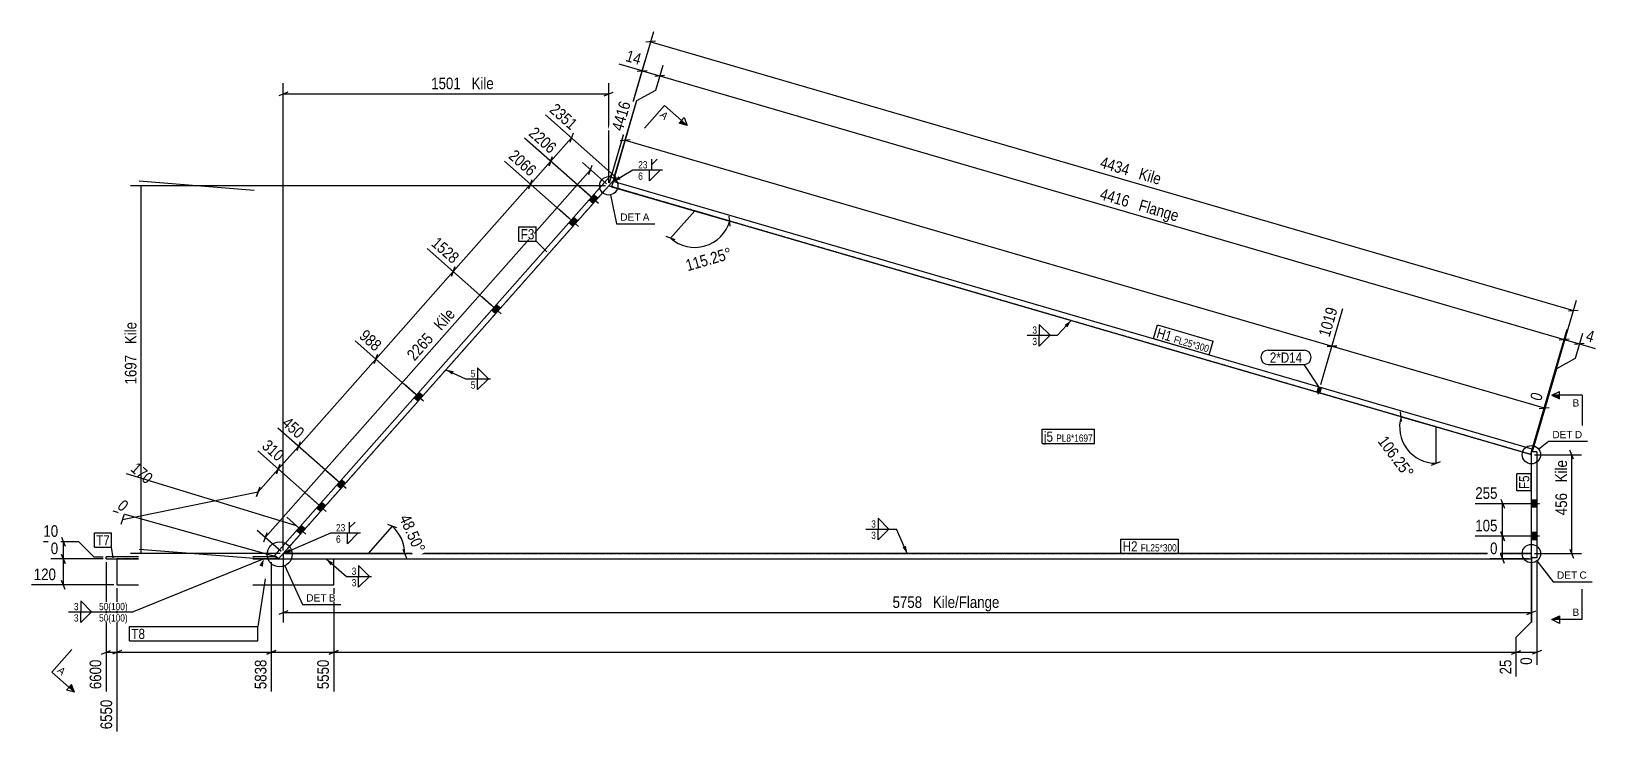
# Model space of a CAD drawing. Header units: millimetres. Extents: x 55 to 71827, y 8 to 3286.
# Drawn here: x 55 to 7285, y 55 to 3286 of the extents above; entities that cross this region are included whole.
import ezdxf

# ---------------------------------------------------------------- set-up
doc = ezdxf.new("R2010")
doc.units = ezdxf.units.MM
doc.linetypes.add('DXK_LINE_DOT2', pattern=[3.9198, 1.9599, -1.9599])
for name, color, linetype in [('MÅLSÆTNING', 7, 'Continuous'), ('STÅL', 7, 'Continuous'), ('TEKST', 7, 'Continuous')]:
    doc.layers.add(name, color=color, linetype=linetype)
doc.styles.add('Arial', font='ARIAL.TTF', dxfattribs={"height": 0.2})
doc.styles.add('Arial Narrow', font='ARIALN.TTF', dxfattribs={"height": 0.2})

msp = doc.modelspace()

# ---------------------------------------------------------------- hatches: boundary and pattern name
at = {"layer": 'STÅL', "linetype": 'Continuous'}
for points in [[(2646, 2491.6), (2667.8, 2516.3), (2649.1, 2532.8), (2627.2, 2508.1)], [(2646, 2491.6), (2667.8, 2516.3), (2649.1, 2532.8), (2627.2, 2508.1)], [(2553.2, 2386.7), (2575.1, 2411.4), (2556.3, 2428), (2534.5, 2403.3)], [(2553.2, 2386.7), (2575.1, 2411.4), (2556.3, 2428), (2534.5, 2403.3)], [(2196.7, 1983.8), (2218.6, 2008.5), (2199.8, 2025.1), (2178, 2000.3)], [(2196.7, 1983.8), (2218.6, 2008.5), (2199.8, 2025.1), (2178, 2000.3)], [(1838.9, 1579.3), (1860.8, 1604.1), (1842, 1620.6), (1820.2, 1595.9)], [(1838.9, 1579.3), (1860.8, 1604.1), (1842, 1620.6), (1820.2, 1595.9)], [(6006.5, 1641.2), (5993, 1645.1), (5986.1, 1621.1), (5999.5, 1617.2)], [(6006.5, 1641.2), (5993, 1645.1), (5986.1, 1621.1), (5999.5, 1617.2)], [(1482.4, 1176.4), (1504.3, 1201.1), (1485.5, 1217.7), (1463.7, 1193)], [(1482.4, 1176.4), (1504.3, 1201.1), (1485.5, 1217.7), (1463.7, 1193)], [(1389.6, 1071.5), (1411.5, 1096.3), (1392.8, 1112.8), (1370.9, 1088.1)], [(1389.6, 1071.5), (1411.5, 1096.3), (1392.8, 1112.8), (1370.9, 1088.1)], [(6999.8, 1090.2), (6999.8, 1123.2), (6974.8, 1123.2), (6974.8, 1090.2)], [(6999.8, 1090.2), (6999.8, 1123.2), (6974.8, 1123.2), (6974.8, 1090.2)], [(1296.9, 966.7), (1318.7, 991.4), (1300, 1008), (1278.1, 983.3)], [(1296.9, 966.7), (1318.7, 991.4), (1300, 1008), (1278.1, 983.3)], [(6999.8, 940.2), (6999.8, 973.2), (6974.8, 973.2), (6974.8, 940.2)], [(6999.8, 940.2), (6999.8, 973.2), (6974.8, 973.2), (6974.8, 940.2)]]:
    msp.add_hatch(color=96, dxfattribs=at).paths.add_polyline_path(points)
at = {"layer": 'TEKST', "linetype": 'Continuous'}
for color, points in [(30, [(3043.2, 2862.1), (3054.8, 2875.2), (3081, 2852)]), (3, [(2773.3, 2603.5), (2738.7, 2593.4), (2764.5, 2618.6)]), (3, [(4821.3, 1932), (4851.5, 1951.7), (4834.1, 1920.1)]), (3, [(1995.8, 1702.3), (1967.8, 1725), (2003.2, 1718.2)]), (3, [(1252.8, 882.7), (1217.3, 876.7), (1245.9, 898.7)]), (3, [(4089.7, 912.2), (4096, 876.7), (4073.7, 905.1)]), (3, [(1106.8, 822), (1127.3, 851.7), (1123.2, 815.9)]), (3, [(1435.5, 822.3), (1414.7, 851.7), (1446.9, 835.6)]), (30, [(7104.8, 589.4), (7104.8, 571.9), (7069.8, 571.9)]), (30, [(228.3, 259.9), (239.9, 273), (254.5, 236.7)])]:
    msp.add_hatch(color=color, dxfattribs=at).paths.add_polyline_path(points)

# ---------------------------------------------------------------- linework, layer by layer
at = {"layer": 'MÅLSÆTNING', "color": 7, "linetype": 'Continuous'}
for p, q in [((2722.2, 2586.7), (2926, 3286.2)), ((2934.6, 3240.7), (2889.6, 3236.3)), ((2722.2, 2586.7), (2886.8, 3151.7)), ((2967.5, 3128.2), (2934, 3013.3)), ((2967.5, 3128.2), (2934, 3013.3)), ((2718.3, 2587.3), (2718.3, 3047.4)), ((2850.4, 3101.8), (2895.4, 3106.2)), ((2872.9, 3104), (2953.6, 3080.5)), ((2976.1, 3082.7), (2931, 3078.3)), ((2976.1, 3082.7), (2931, 3078.3)), ((1238.3, 3006.1), (1196.3, 2989.3)), ((2697.3, 2989.3), (2739.3, 3006.1)), ((2847.2, 2965.7), (2735.6, 2582.8)), ((2847.2, 2965.7), (2735.6, 2582.8)), ((2934, 3013.3), (2847.2, 2965.7)), ((2934, 3013.3), (2847.2, 2965.7)), ((2742.5, 2621.8), (2426.6, 2901.3)), ((2742.6, 2606.8), (2844.8, 2957.4)), ((2627.7, 2529.8), (2330.5, 2792.7)), ((2450.6, 2686.4), (2546.7, 2795)), ((2554.3, 2816.3), (2539.1, 2773.7)), ((2816.7, 2786.1), (2771.7, 2781.7)), ((2534.9, 2424.9), (2237.8, 2687.8)), ((2443, 2665.1), (2458.2, 2707.7)), ((2707.8, 2582.6), (2597.2, 2680.4)), ((2350.2, 2560.3), (2365.5, 2602.9)), ((2626.8, 2626.1), (2642.1, 2668.7)), ((1082.5, 2552.3), (553.1, 2594.3)), ((2001.3, 2178.6), (2357.8, 2581.6)), ((2731.7, 2569.4), (3276.8, 2410.5)), ((3004.2, 2331.7), (3115.6, 2457.5)), ((3276.8, 2410.5), (3115.6, 2457.5)), ((3279, 2388), (3274.7, 2433)), ((3025.5, 2324.1), (2982.9, 2339.3)), ((2178.4, 2022), (1881.3, 2284.9)), ((2178.4, 2022), (1881.3, 2284.9)), ((1643.5, 1774.2), (2001.3, 2178.6)), ((2009, 2199.9), (1993.7, 2157.3)), ((1993.7, 2157.3), (2009, 2199.9)), ((6978.7, 1346.4), (7182.5, 2045.9)), ((6003.7, 1656.6), (6105.8, 2007.1)), ((6003.7, 1656.6), (6105.8, 2007.1)), ((7146.1, 1996), (7191.1, 2000.4)), ((6975.3, 1347.4), (7139.9, 1912.4)), ((6975.3, 1347.4), (7139.9, 1912.4)), ((7210.5, 1891.8), (7177, 1776.9)), ((1820.6, 1617.5), (1549, 1857.8)), ((6077.8, 1835.8), (6032.8, 1831.4)), ((6032.8, 1831.4), (6077.8, 1835.8)), ((6055.3, 1833.6), (7033.9, 1548.5)), ((7103.5, 1862.5), (7148.5, 1866.9)), ((7103.5, 1862.5), (7148.5, 1866.9)), ((7126, 1864.7), (7196.6, 1844.1)), ((7219.1, 1846.3), (7174.1, 1841.9)), ((1287, 1371.3), (1643.5, 1774.2)), ((1651.2, 1795.5), (1635.9, 1752.9)), ((1635.9, 1752.9), (1651.2, 1795.5)), ((7177, 1776.9), (7090.2, 1729.3)), ((7090.2, 1729.3), (6978.7, 1346.4)), ((6982.3, 1371.4), (7050.1, 1604.1)), ((6375.9, 1485.6), (6371.5, 1530.6)), ((7011.3, 1546.3), (7056.4, 1550.7)), ((6961.3, 1336.9), (6373.7, 1508.1)), ((6373.7, 1508.1), (6535, 1461.1)), ((6535, 1293.1), (6535, 1461.1)), ((1371.4, 1109.7), (1099.8, 1350)), ((6514, 1284.7), (6556, 1301.5)), ((6988.8, 1333), (7205.7, 1333)), ((7169.3, 1312), (7152.5, 1354)), ((7160.9, 876.7), (7160.9, 1333)), ((1278.6, 1004.9), (494.4, 1245.2)), ((1278.6, 1004.9), (494.4, 1245.2)), ((1101.5, 1161.6), (1194.3, 1266.4)), ((1201.9, 1287.7), (1186.6, 1245.1)), ((476.2, 1034.2), (1101.5, 1161.6)), ((1093.9, 1140.3), (1109.1, 1182.9)), ((1109.1, 1182.9), (1093.9, 1140.3)), ((6985.8, 1106.7), (6716.1, 1106.7)), ((6833.9, 1127.7), (6850.7, 1085.7)), ((6842.3, 956.7), (6842.3, 1106.7)), ((1184.7, 861), (432.8, 1072.6)), ((468.6, 1012.9), (483.8, 1055.5)), ((194.2, 952.7), (211, 910.7)), ((1206.8, 886), (1096.3, 983.8)), ((1141.1, 972.2), (1125.9, 929.6)), ((1720.2, 1002.6), (1608.9, 876.7)), ((1741.5, 994.9), (1698.9, 1010.2)), ((6985.8, 956.7), (6716.1, 956.7)), ((6985.8, 956.7), (6716.1, 956.7)), ((6850.7, 935.7), (6833.9, 977.7)), ((6833.9, 977.7), (6850.7, 935.7)), ((6842.3, 851.7), (6842.3, 956.7)), ((110.5, 931.7), (272.6, 931.7)), ((211, 830.7), (194.2, 872.7)), ((194.2, 872.7), (211, 830.7)), ((202.6, 851.7), (202.6, 931.7)), ((272.6, 931.7), (342.6, 861.7)), ((1203.3, 876.7), (511.8, 876.7)), ((553.1, 897.7), (1082.5, 855.7)), ((1231.3, 876.7), (1776.9, 876.7)), ((1776.9, 876.7), (1608.9, 876.7)), ((1768.5, 897.7), (1785.3, 855.7)), ((6850.7, 830.7), (6833.9, 872.7)), ((6988.8, 876.7), (7205.7, 876.7)), ((7152.5, 897.7), (7169.3, 855.7)), ((385.8, 851.7), (144.6, 851.7)), ((385.8, 851.7), (144.6, 851.7)), ((202.6, 731.7), (202.6, 851.7)), ((342.6, 861.7), (385.8, 861.7)), ((399.8, 837.7), (399.8, 240.8)), ((1161.8, 837.7), (1161.8, 240.8)), ((1161.8, 837.7), (1161.8, 240.8)), ((1217.3, 862.7), (1217.3, 559.4)), ((6960.8, 851.7), (6784.3, 851.7)), ((6974.8, 862.7), (6974.8, 559.4)), ((6974.8, 561.5), (6974.8, 843.7)), ((6974.8, 561.5), (6974.8, 843.7)), ((6999.8, 837.7), (6999.8, 363.6)), ((435.8, 731.7), (56, 731.7)), ((211, 710.7), (194.2, 752.7)), ((449.8, 717.7), (449.8, 56)), ((449.8, 717.7), (449.8, 56)), ((1449.8, 717.7), (1449.8, 240.8)), ((1449.8, 717.7), (1449.8, 240.8)), ((1238.3, 612.6), (1196.3, 595.8)), ((1217.3, 604.2), (6974.8, 604.2)), ((6953.8, 595.8), (6995.8, 612.6)), ((6904.8, 491.5), (6974.8, 561.5)), ((6904.8, 491.5), (6974.8, 561.5)), ((6904.8, 309.1), (6904.8, 491.5)), ((378.8, 413.1), (420.8, 429.9)), ((399.8, 421.5), (449.8, 421.5)), ((470.8, 429.9), (428.8, 413.1)), ((470.8, 429.9), (428.8, 413.1)), ((449.8, 421.5), (1161.8, 421.5)), ((1182.8, 429.9), (1140.8, 413.1)), ((1140.8, 413.1), (1182.8, 429.9)), ((1161.8, 421.5), (1449.8, 421.5)), ((1470.8, 429.9), (1428.8, 413.1)), ((1428.8, 413.1), (1470.8, 429.9)), ((6883.8, 413.1), (6925.8, 429.9)), ((6904.8, 421.5), (6999.8, 421.5)), ((7020.8, 429.9), (6978.8, 413.1))]:
    msp.add_line(p, q, dxfattribs=at)
for centre, start, end in [((3115.6, 2457.5), 228.5, 343.75422), ((6535, 1461.1), 163.75422, 270), ((1608.9, 876.7), 360, 48.5)]:
    msp.add_arc(centre, 168, start, end, dxfattribs=at)
at = {"layer": 'STÅL', "color": 2, "linetype": 'Continuous'}
for p, q in [((1176.4, 868.3), (2734.2, 2629.1)), ((1195.2, 851.7), (2753, 2612.5)), ((2734.2, 2629.1), (2753, 2612.5)), ((2731.7, 2569.4), (2718.3, 2573.3)), ((2738.7, 2593.4), (2731.7, 2569.4)), ((6971.3, 1334), (2731.7, 2569.4)), ((6978.3, 1358), (2738.7, 2593.4)), ((6978.3, 1358), (6971.3, 1334)), ((6974.8, 1333), (6971.3, 1334)), ((6974.8, 857.7), (6974.8, 1345.7)), ((6999.8, 1345.7), (6974.8, 1345.7)), ((6999.8, 1345.7), (6999.8, 857.7)), ((1195.2, 851.7), (1176.4, 868.3)), ((1217.3, 876.7), (1217.3, 851.7)), ((6974.8, 876.7), (1217.3, 876.7)), ((6974.8, 851.7), (6974.8, 876.7)), ((399.8, 851.7), (399.8, 861.7)), ((549.8, 861.7), (399.8, 861.7)), ((399.8, 851.7), (549.8, 851.7)), ((449.8, 851.7), (449.8, 731.7)), ((1183.9, 861.7), (1076.4, 861.7)), ((1076.4, 851.7), (1183.9, 851.7)), ((1183.9, 851.7), (1183.9, 861.7)), ((1183.9, 851.7), (1217.3, 851.7)), ((1217.3, 851.7), (6974.8, 851.7)), ((1449.8, 731.7), (1449.8, 851.7)), ((6999.8, 857.7), (6974.8, 857.7)), ((449.8, 731.7), (549.8, 731.7)), ((1076.4, 731.7), (1449.8, 731.7))]:
    msp.add_line(p, q, dxfattribs=at)
at = {"layer": 'STÅL', "color": 7, "linetype": 'DXK_LINE_DOT2'}
for p, q in [((2718.3, 2573.3), (1217.3, 876.7)), ((6971.3, 1334), (2731.7, 2569.4)), ((6974.8, 876.7), (6974.8, 1333)), ((1217.3, 876.7), (6974.8, 876.7)), ((549.8, 851.7), (449.8, 851.7)), ((1183.9, 851.7), (1076.4, 851.7)), ((1217.3, 851.7), (1449.8, 851.7))]:
    msp.add_line(p, q, dxfattribs=at)
at = {"layer": 'STÅL', "color": 96, "linetype": 'Continuous'}
for p, q in [((2671.1, 2491.3), (2582, 2570.2)), ((2671.1, 2491.3), (2582, 2570.2)), ((2667.8, 2516.3), (2649.1, 2532.8)), ((2667.8, 2516.3), (2649.1, 2532.8)), ((2578.4, 2386.5), (2489.2, 2465.3)), ((2578.4, 2386.5), (2489.2, 2465.3)), ((2646, 2491.6), (2627.2, 2508.1)), ((2646, 2491.6), (2627.2, 2508.1)), ((2553.2, 2386.7), (2534.5, 2403.3)), ((2553.2, 2386.7), (2534.5, 2403.3)), ((2575.1, 2411.4), (2556.3, 2428)), ((2575.1, 2411.4), (2556.3, 2428)), ((2221.9, 1983.5), (2132.7, 2062.4)), ((2221.9, 1983.5), (2132.7, 2062.4)), ((2218.6, 2008.5), (2199.8, 2025.1)), ((2218.6, 2008.5), (2199.8, 2025.1)), ((2196.7, 1983.8), (2178, 2000.3)), ((2196.7, 1983.8), (2178, 2000.3)), ((1864.1, 1579.1), (1774.9, 1658)), ((1864.1, 1579.1), (1774.9, 1658)), ((1838.9, 1579.3), (1820.2, 1595.9)), ((1838.9, 1579.3), (1820.2, 1595.9)), ((1860.8, 1604.1), (1842, 1620.6)), ((1860.8, 1604.1), (1842, 1620.6)), ((5986.1, 1621.1), (5993, 1645.1)), ((5986.1, 1621.1), (5993, 1645.1)), ((5990.5, 1611.4), (5999.8, 1643.1)), ((5990.5, 1611.4), (5999.8, 1643.1)), ((5999.5, 1617.2), (6006.5, 1641.2)), ((5999.5, 1617.2), (6006.5, 1641.2)), ((1507.6, 1176.2), (1418.4, 1255)), ((1507.6, 1176.2), (1418.4, 1255)), ((1482.4, 1176.4), (1463.7, 1193)), ((1482.4, 1176.4), (1463.7, 1193)), ((1504.3, 1201.1), (1485.5, 1217.7)), ((1504.3, 1201.1), (1485.5, 1217.7)), ((1414.8, 1071.3), (1325.7, 1150.2)), ((1414.8, 1071.3), (1325.7, 1150.2)), ((1389.6, 1071.5), (1370.9, 1088.1)), ((1389.6, 1071.5), (1370.9, 1088.1)), ((1411.5, 1096.3), (1392.8, 1112.8)), ((1411.5, 1096.3), (1392.8, 1112.8)), ((6999.8, 1123.2), (6974.8, 1123.2)), ((6999.8, 1123.2), (6974.8, 1123.2)), ((7012.3, 1106.7), (6974.8, 1106.7)), ((7012.3, 1106.7), (6974.8, 1106.7)), ((6999.8, 1090.2), (6974.8, 1090.2)), ((6999.8, 1090.2), (6974.8, 1090.2)), ((1322, 966.5), (1232.9, 1045.3)), ((1322, 966.5), (1232.9, 1045.3)), ((1296.9, 966.7), (1278.1, 983.3)), ((1296.9, 966.7), (1278.1, 983.3)), ((1318.7, 991.4), (1300, 1008)), ((1318.7, 991.4), (1300, 1008)), ((6999.8, 973.2), (6974.8, 973.2)), ((6999.8, 973.2), (6974.8, 973.2)), ((7012.3, 956.7), (6974.8, 956.7)), ((7012.3, 956.7), (6974.8, 956.7)), ((6999.8, 940.2), (6974.8, 940.2)), ((6999.8, 940.2), (6974.8, 940.2))]:
    msp.add_line(p, q, dxfattribs=at)
at = {"layer": 'TEKST', "color": 30, "linetype": 'Continuous'}
for p, q in [((3043.2, 2862.1), (3066.4, 2888.3)), ((3081, 2852), (3043.2, 2862.1)), ((3066.4, 2888.3), (3081, 2852)), ((7104.8, 1590.1), (7104.8, 1625.1)), ((7069.8, 571.9), (7104.8, 589.4)), ((7104.8, 589.4), (7104.8, 554.4)), ((7104.8, 554.4), (7069.8, 571.9)), ((239.9, 273), (216.7, 246.8)), ((254.5, 236.7), (216.7, 246.8)), ((254.5, 236.7), (239.9, 273))]:
    msp.add_line(p, q, dxfattribs=at)
at = {"layer": 'TEKST', "color": 3, "linetype": 'Continuous'}
for p, q in [((2754.2, 2398.5), (2931.1, 2398.5)), ((4851.5, 1951.7), (4788.7, 1884.1)), ((7054.1, 1394.8), (7233.6, 1394.8)), ((4096, 876.7), (4045.4, 989.6)), ((7075.3, 746.8), (7254.8, 746.8)), ((1306, 641.5), (1482.9, 641.5))]:
    msp.add_line(p, q, dxfattribs=at)
for centre, radius in [((2718.3, 2573.3), 42.4), ((6974.8, 1333), 42.4), ((1200.3, 873.1), 57.8), ((6974.8, 876.7), 42.4)]:
    msp.add_circle(centre, radius, dxfattribs=at)

# ---------------------------------------------------------------- wipeouts: each hides what was drawn before it
at = {"color": 0}
for points in [[(3953.7, 993.8), (3953.7, 1034.4), (3926.8, 1034.4), (3926.8, 993.8)], [(275.7, 612.8), (275.7, 653.4), (248.7, 653.4), (248.7, 612.8)], [(1091.8, 482.6), (1091.8, 531.6), (516.5, 531.6), (516.5, 482.6)]]:
    msp.add_wipeout(points, dxfattribs=at).dxf.layer = 'TEKST'
at = {"color": 0, "linetype": 'Continuous'}
for points in [[(7195.8, 589.4), (7195.8, 624.4), (7164.7, 624.4), (7164.7, 589.4)], [(195, 312.7), (218.2, 338.9), (194.9, 359.5), (171.7, 333.3)]]:
    msp.add_wipeout(points, dxfattribs=at).dxf.layer = 'TEKST'

# ---------------------------------------------------------------- next in the draw order: linework, layer by layer
at = {"layer": 'TEKST', "color": 3, "linetype": 'Continuous'}
for p, q in [((4010.9, 989.6), (3960.9, 1039.6)), ((3960.9, 1039.6), (3960.9, 989.6)), ((3960.9, 989.6), (4010.9, 989.6)), ((332.9, 608.6), (282.9, 658.6)), ((282.9, 658.6), (282.9, 608.6)), ((282.9, 608.6), (332.9, 608.6))]:
    msp.add_line(p, q, dxfattribs=at)
at = {"layer": 'TEKST', "color": 7, "linetype": 'Continuous'}
for p, q in [((7209.8, 571.9), (7209.8, 711.9)), ((7209.8, 571.9), (7069.8, 571.9)), ((149.6, 329.4), (242.4, 434.3)), ((149.6, 329.4), (254.5, 236.7))]:
    msp.add_line(p, q, dxfattribs=at)

# ---------------------------------------------------------------- next in the draw order: texts
at = {"layer": 'TEKST', "color": 3, "linetype": 'Continuous', "style": 'Arial'}
msp.add_text('B', height=33.4, dxfattribs=at).set_placement((7164.7, 589.4))
msp.add_text('A', height=33.4, rotation=-41.49933, dxfattribs=at).set_placement((171.7, 333.3))

# ---------------------------------------------------------------- next in the draw order: wipeouts: each hides what was drawn before it
at = {"color": 0, "linetype": 'Continuous'}
for points, layer in [([(2544.7, 2811.8), (2596.6, 2870.5), (2477.6, 2975.8), (2425.7, 2917.1)], 'MÅLSÆTNING'), ([(2355.8, 2598.3), (2407.8, 2657), (2288.8, 2762.3), (2236.8, 2703.6)], 'MÅLSÆTNING'), ([(1999.3, 2195.4), (2051.3, 2254.1), (1932.3, 2359.4), (1880.3, 2300.7)], 'MÅLSÆTNING'), ([(7042.4, 1618), (6967.2, 1639.9), (6951.4, 1585.6), (7026.6, 1563.7)], 'MÅLSÆTNING'), ([(1192.3, 1283.2), (1244.2, 1341.9), (1150.8, 1424.6), (1098.8, 1365.8)], 'MÅLSÆTNING'), ([(6829.7, 1117.9), (6829.7, 1196.3), (6704.9, 1196.3), (6704.9, 1117.9)], 'MÅLSÆTNING'), ([(190, 942.9), (190, 1021.3), (99.3, 1021.3), (99.3, 942.9)], 'MÅLSÆTNING'), ([(6829.7, 967.9), (6829.7, 1046.3), (6704.9, 1046.3), (6704.9, 967.9)], 'MÅLSÆTNING'), ([(179.8, 742.9), (179.8, 821.3), (55, 821.3), (55, 742.9)], 'MÅLSÆTNING'), ([(1150.6, 398.7), (559.5, 398.7), (559.5, 239.8), (1150.6, 239.8)], 'MÅLSÆTNING'), ([(6988.6, 408.9), (6910.2, 408.9), (6910.2, 352.4), (6988.6, 352.4)], 'MÅLSÆTNING'), ([(438.6, 213.9), (360.2, 213.9), (360.2, 55), (438.6, 55)], 'MÅLSÆTNING'), ([(7195.8, 1555.1), (7195.8, 1590.1), (7164.7, 1590.1), (7164.7, 1555.1)], 'TEKST'), ([(7164.9, 1408.8), (7164.9, 1443.8), (7071.6, 1443.8), (7071.6, 1408.8)], 'TEKST'), ([(7186.1, 760.8), (7186.1, 795.8), (7092.8, 795.8), (7092.8, 760.8)], 'TEKST'), ([(1416.8, 655.5), (1416.8, 690.5), (1323.5, 690.5), (1323.5, 655.5)], 'TEKST')]:
    msp.add_wipeout(points, dxfattribs=at).dxf.layer = layer
at = {"color": 0}
for points, layer in [([(3305.7, 2231.8), (3284, 2307.1), (3053.4, 2240.4), (3075.2, 2165.1)], 'MÅLSÆTNING'), ([(7263.2, 1835.6), (7285.2, 1910.9), (7230.9, 1926.7), (7209, 1851.4)], 'MÅLSÆTNING'), ([(6392, 1203.8), (6454.7, 1250.9), (6310.7, 1442.9), (6248, 1395.8)], 'MÅLSÆTNING'), ([(7139.2, 1308), (7083.2, 1308), (7083.2, 1205.7), (7139.2, 1205.7)], 'MÅLSÆTNING'), ([(7150.4, 1167.2), (7072, 1167.2), (7072, 1042.5), (7150.4, 1042.5)], 'MÅLSÆTNING'), ([(4175.5, 614.7), (4175.5, 693.1), (4016.6, 693.1), (4016.6, 614.7)], 'MÅLSÆTNING'), ([(4520.9, 625.9), (4520.9, 681.9), (4214, 681.9), (4214, 625.9)], 'MÅLSÆTNING'), ([(4768.1, 1392.7), (4768.1, 1441.7), (4726.4, 1441.7), (4726.4, 1392.7)], 'TEKST'), ([(6965, 1236.8), (6916, 1236.8), (6916, 1174.2), (6965, 1174.2)], 'TEKST'), ([(416.6, 914.5), (416.6, 963.5), (354, 963.5), (354, 914.5)], 'TEKST'), ([(5158, 886.5), (5158, 935.5), (5089.4, 935.5), (5089.4, 886.5)], 'TEKST'), ([(1557.1, 775.3), (1557.1, 815.9), (1530.2, 815.9), (1530.2, 775.3)], 'TEKST'), ([(1091.8, 482.6), (1091.8, 531.6), (516.5, 531.6), (516.5, 482.6)], 'TEKST')]:
    msp.add_wipeout(points, dxfattribs=at).dxf.layer = layer

# ---------------------------------------------------------------- next in the draw order: hatches: boundary and pattern name
at = {"layer": 'TEKST', "linetype": 'Continuous'}
msp.add_hatch(color=30, dxfattribs=at).paths.add_polyline_path([(7104.8, 1607.6), (7104.8, 1590.1), (7069.8, 1607.6)])

# ---------------------------------------------------------------- next in the draw order: linework, layer by layer
at = {"layer": 'MÅLSÆTNING', "color": 7, "linetype": 'Continuous'}
for p, q in [((2912.1, 3238.5), (7168.6, 1998.2)), ((1217.3, 2997.7), (2718.3, 2997.7)), ((2627.7, 2529.8), (2330.5, 2792.7)), ((2534.9, 2424.9), (2237.8, 2687.8)), ((2357.8, 2581.6), (2450.6, 2686.4)), ((2458.2, 2707.7), (2443, 2665.1)), ((1133.5, 950.9), (2634.5, 2647.4)), ((2350.2, 2560.3), (2365.5, 2602.9)), ((2704.3, 2573.3), (511.8, 2573.3)), ((7196.6, 1844.1), (7269.7, 1822.8)), ((7196.6, 1844.1), (7269.7, 1822.8)), ((1464.1, 1214.6), (1192.5, 1454.9)), ((1464.1, 1214.6), (1192.5, 1454.9)), ((1294.7, 1392.6), (1279.4, 1350)), ((1294.7, 1392.6), (1279.4, 1350)), ((1194.3, 1266.4), (1287, 1371.3)), ((6904.8, 309.1), (6904.8, 491.5)), ((1449.8, 421.5), (6904.8, 421.5)), ((6883.8, 413.1), (6925.8, 429.9))]:
    msp.add_line(p, q, dxfattribs=at)
at = {"layer": 'TEKST', "color": 30, "linetype": 'Continuous'}
for q in [(7104.8, 1625.1), (7104.8, 1590.1)]:
    msp.add_line((7069.8, 1607.6), q, dxfattribs=at)
at = {"layer": 'TEKST', "color": 7, "linetype": 'Continuous'}
for p, q in [((7209.8, 1607.6), (7069.8, 1607.6)), ((7209.8, 1607.6), (7209.8, 1467.6)), ((1134.1, 760.7), (1100.2, 540)), ((508.1, 540), (1100.2, 540)), ((508.1, 474.2), (508.1, 540)), ((1100.2, 474.2), (1100.2, 540)), ((508.1, 474.2), (1100.2, 474.2))]:
    msp.add_line(p, q, dxfattribs=at)
at = {"layer": 'TEKST', "color": 3, "linetype": 'Continuous'}
for p, q in [((7008.2, 1359.1), (7054.1, 1394.8)), ((1224.3, 820.6), (1306, 641.5)), ((1614.3, 771.1), (1564.3, 821.1)), ((1564.3, 821.1), (1564.3, 771.1)), ((7000.7, 843.2), (7075.3, 746.8)), ((1564.3, 771.1), (1614.3, 771.1))]:
    msp.add_line(p, q, dxfattribs=at)

# ---------------------------------------------------------------- next in the draw order: texts
at = {"layer": 'MÅLSÆTNING', "color": 3, "linetype": 'Continuous', "style": 'Arial Narrow'}
for s, height, rotation, p in [('2351', 53.45, -41.49933, (2441.5, 2918)), ('2066', 53.45, -41.49933, (2252.6, 2704.6)), ('1528', 53.45, -41.49933, (1896.1, 2301.6)), ('0', 53.4, 73.75686, (7019, 1577.6)), ('310', 53.45, -41.49933, (1114.6, 1366.8)), ('5838', 53.45, 90.00021, (1139.4, 251)), ('0', 53.4, 90.00021, (6977.4, 363.6)), ('6550', 53.45, 90.00021, (427.4, 66.2))]:
    msp.add_text(s, height=height, rotation=rotation, dxfattribs=at).set_placement(p)
at = {"layer": 'MÅLSÆTNING', "color": 3, "style": 'Arial Narrow'}
for s, height, rotation, p in [('115.25°', 53.45, 16.12876, (3082.8, 2179)), ('4', 53.4, -16.24335, (7222.9, 1859.1)), ('106.25°', 53.45, -53.12465, (6263.6, 1393.6)), ('456', 53.45, 90.00021, (7139.2, 1053.7))]:
    msp.add_text(s, height=height, rotation=rotation, dxfattribs=at).set_placement(p)
at = {"layer": 'MÅLSÆTNING', "color": 3, "linetype": 'Continuous', "style": 'Arial Narrow'}
for s, p in [('255', (6716.1, 1129.1)), ('105', (6716.1, 979.1)), ('10', (110.5, 954.1)), ('120', (66.2, 754.1))]:
    msp.add_text(s, height=53.45, dxfattribs=at).set_placement(p)
at = {"layer": 'MÅLSÆTNING', "color": 3, "style": 'Arial Narrow'}
msp.add_text('5758', height=53.45, dxfattribs=at).set_placement((4027.8, 625.9))
at = {"layer": 'TEKST', "color": 3, "linetype": 'Continuous', "style": 'Arial'}
msp.add_text('B', height=33.4, dxfattribs=at).set_placement((7164.7, 1555.1))
at = {"layer": 'TEKST', "color": 3, "style": 'Arial Narrow'}
msp.add_text('T8', height=46.77, dxfattribs=at).set_placement((516.5, 482.6))

# ---------------------------------------------------------------- next in the draw order: wipeouts: each hides what was drawn before it
at = {"color": 0}
for points, layer in [([(7139.2, 1308), (7083.2, 1308), (7083.2, 1205.7), (7139.2, 1205.7)], 'MÅLSÆTNING'), ([(4520.9, 625.9), (4520.9, 681.9), (4214, 681.9), (4214, 625.9)], 'MÅLSÆTNING'), ([(4768.1, 1392.7), (4768.1, 1441.7), (4726.4, 1441.7), (4726.4, 1392.7)], 'TEKST'), ([(6965, 1236.8), (6916, 1236.8), (6916, 1174.2), (6965, 1174.2)], 'TEKST'), ([(416.6, 914.5), (416.6, 963.5), (354, 963.5), (354, 914.5)], 'TEKST'), ([(5158, 886.5), (5158, 935.5), (5089.4, 935.5), (5089.4, 886.5)], 'TEKST')]:
    msp.add_wipeout(points, dxfattribs=at).dxf.layer = layer
at = {"color": 0, "linetype": 'Continuous'}
for points, layer in [([(6829.7, 862.9), (6829.7, 941.3), (6773.1, 941.3), (6773.1, 862.9)], 'MÅLSÆTNING'), ([(388.6, 398.7), (310.2, 398.7), (310.2, 239.8), (388.6, 239.8)], 'MÅLSÆTNING'), ([(3953.7, 941.3), (3953.7, 981.9), (3926.8, 981.9), (3926.8, 941.3)], 'TEKST'), ([(7230.3, 760.8), (7230.3, 795.8), (7196.6, 795.8), (7196.6, 760.8)], 'TEKST'), ([(502.3, 612.8), (502.3, 653.4), (364.6, 653.4), (364.6, 612.8)], 'TEKST'), ([(1458.4, 655.5), (1458.4, 690.5), (1427.3, 690.5), (1427.3, 655.5)], 'TEKST'), ([(275.7, 560.3), (275.7, 600.9), (248.7, 600.9), (248.7, 560.3)], 'TEKST')]:
    msp.add_wipeout(points, dxfattribs=at).dxf.layer = layer

# ---------------------------------------------------------------- next in the draw order: linework, layer by layer
at = {"layer": 'TEKST', "color": 7, "linetype": 'Continuous'}
for p, q in [((4718, 1384.3), (4718, 1450.1)), ((6907.6, 1165.8), (6907.6, 1245.2)), ((6973.4, 1245.2), (6907.6, 1245.2)), ((6973.4, 1165.8), (6973.4, 1245.2)), ((6973.4, 1165.8), (6907.6, 1165.8)), ((345.6, 971.9), (425, 971.9)), ((345.6, 906.1), (345.6, 971.9)), ((425, 906.1), (425, 971.9)), ((5081, 878.1), (5081, 943.9)), ((345.6, 906.1), (425, 906.1)), ((432.8, 857.2), (425, 906.1))]:
    msp.add_line(p, q, dxfattribs=at)
at = {"layer": 'TEKST', "color": 3, "linetype": 'Continuous'}
for p, q in [((3905.1, 989.6), (4045.4, 989.6)), ((3960.9, 989.6), (4010.9, 989.6)), ((4010.9, 989.6), (3960.9, 939.6)), ((3960.9, 939.6), (3960.9, 989.6)), ((282.9, 608.6), (332.9, 608.6)), ((332.9, 608.6), (282.9, 558.6)), ((282.9, 558.6), (282.9, 608.6))]:
    msp.add_line(p, q, dxfattribs=at)

# ---------------------------------------------------------------- next in the draw order: texts
at = {"layer": 'MÅLSÆTNING', "color": 3, "style": 'Arial Narrow'}
msp.add_text('Kile', height=53.45, rotation=90.00021, dxfattribs=at).set_placement((7139.2, 1205.7))
at = {"layer": 'MÅLSÆTNING', "color": 3, "linetype": 'Continuous', "style": 'Arial Narrow'}
msp.add_text('0', height=53.4, dxfattribs=at).set_placement((6784.3, 874.1))
at = {"layer": 'MÅLSÆTNING', "color": 3, "style": 'Arial Narrow'}
for s, p in [('Kile/', (4214, 625.9)), ('Flange', (4333.3, 625.9))]:
    msp.add_text(s, height=53.45, dxfattribs=at).set_placement(p)
at = {"layer": 'MÅLSÆTNING', "color": 3, "linetype": 'Continuous', "style": 'Arial Narrow'}
msp.add_text('6600', height=53.45, rotation=90.00021, dxfattribs=at).set_placement((377.4, 251))
at = {"layer": 'TEKST', "color": 3, "style": 'Arial Narrow'}
msp.add_text('F5', height=46.77, rotation=90.00021, dxfattribs=at).set_placement((6965, 1174.2))
for s, height, p in [('3', 33.4, (3929.6, 996.6)), ('T7', 46.77, (354, 914.5)), ('3', 33.4, (251.5, 615.6))]:
    msp.add_text(s, height=height, dxfattribs=at).set_placement(p)
at = {"layer": 'TEKST', "color": 3, "linetype": 'Continuous', "style": 'Arial Narrow'}
for p in [(3929.6, 944.1), (251.5, 563.1)]:
    msp.add_text('3', height=33.4, dxfattribs=at).set_placement(p)
at = {"layer": 'TEKST', "color": 96, "linetype": 'Continuous', "style": 'Arial'}
for s, height, p in [('DET', 33.43, (7092.8, 760.8)), ('C', 33.4, (7196.6, 760.8)), ('DET', 33.43, (1323.5, 655.5)), ('B', 33.4, (1427.3, 655.5))]:
    msp.add_text(s, height=height, dxfattribs=at).set_placement(p)

# ---------------------------------------------------------------- next in the draw order: wipeouts: each hides what was drawn before it
at = {"color": 0}
for points, layer in [([(2866.4, 3116.8), (2888.4, 3192.1), (2801.3, 3217.4), (2779.4, 3142.2)], 'MÅLSÆTNING'), ([(2047.2, 3008.2), (2047.2, 3086.6), (1888.3, 3086.6), (1888.3, 3008.2)], 'MÅLSÆTNING'), ([(2188, 3019.4), (2188, 3075.4), (2085.7, 3075.4), (2085.7, 3019.4)], 'MÅLSÆTNING'), ([(5119.6, 2606.2), (5141.5, 2681.5), (4988.9, 2725.9), (4967, 2650.6)], 'MÅLSÆTNING'), ([(1928.8, 1865.6), (1870, 1917.6), (1764.7, 1798.5), (1823.5, 1746.6)], 'MÅLSÆTNING'), ([(1820.8, 859.3), (1892.2, 891.5), (1807.7, 1079.2), (1736.2, 1047)], 'MÅLSÆTNING'), ([(2375.6, 2326.8), (2375.6, 2375.8), (2312.9, 2375.8), (2312.9, 2326.8)], 'TEKST'), ([(2106.3, 1687.4), (2106.3, 1728), (2079.3, 1728), (2079.3, 1687.4)], 'TEKST'), ([(4951.3, 1392.7), (4951.3, 1427.7), (4782.8, 1427.7), (4782.8, 1392.7)], 'TEKST'), ([(1505.9, 976.3), (1505.9, 1016.9), (1457.7, 1016.9), (1457.7, 976.3)], 'TEKST'), ([(5339, 886.5), (5339, 921.5), (5172.7, 921.5), (5172.7, 886.5)], 'TEKST')]:
    msp.add_wipeout(points, dxfattribs=at).dxf.layer = layer
at = {"color": 0, "linetype": 'Continuous'}
for points, layer in [([(2448.6, 2703.2), (2500.5, 2761.9), (2381.5, 2867.2), (2329.6, 2808.5)], 'MÅLSÆTNING'), ([(1285, 1388), (1337, 1446.7), (1243.5, 1529.4), (1191.6, 1470.7)], 'MÅLSÆTNING'), ([(1099.5, 1178.3), (1151.4, 1237), (545.3, 1319.7), (493.4, 1261)], 'MÅLSÆTNING'), ([(190, 862.9), (190, 941.3), (133.4, 941.3), (133.4, 862.9)], 'MÅLSÆTNING'), ([(1438.6, 398.7), (1360.2, 398.7), (1360.2, 239.8), (1438.6, 239.8)], 'MÅLSÆTNING'), ([(6893.6, 398.7), (6815.2, 398.7), (6815.2, 308), (6893.6, 308)], 'MÅLSÆTNING'), ([(7209.1, 1408.8), (7209.1, 1443.8), (7175.4, 1443.8), (7175.4, 1408.8)], 'TEKST'), ([(1557.1, 722.8), (1557.1, 763.4), (1530.2, 763.4), (1530.2, 722.8)], 'TEKST')]:
    msp.add_wipeout(points, dxfattribs=at).dxf.layer = layer

# ---------------------------------------------------------------- next in the draw order: linework, layer by layer
at = {"layer": 'MÅLSÆTNING', "color": 7, "linetype": 'Continuous'}
for p, q in [((2872.9, 3104), (2767.1, 3134.8)), ((2872.9, 3104), (2767.1, 3134.8)), ((1217.3, 890.7), (1217.3, 3047.4)), ((1820.6, 1617.5), (1549, 1857.8)), ((1371.4, 1109.7), (1099.8, 1350)), ((1186.6, 1245.1), (1201.9, 1287.7))]:
    msp.add_line(p, q, dxfattribs=at)
at = {"layer": 'TEKST', "color": 3, "linetype": 'Continuous'}
for p, q in [((2163.5, 1683.2), (2113.5, 1733.2)), ((2113.5, 1733.2), (2113.5, 1683.2)), ((2113.5, 1683.2), (2163.5, 1683.2)), ((1523.1, 997.1), (1523.1, 1022.1)), ((1523.1, 997.1), (1548.1, 1022.1)), ((1523.1, 972.1), (1523.1, 997.1)), ((1414.7, 851.7), (1508.5, 771.1)), ((1508.5, 771.1), (1624.3, 771.1)), ((1564.3, 771.1), (1614.3, 771.1)), ((1614.3, 771.1), (1564.3, 721.1)), ((1564.3, 721.1), (1564.3, 771.1))]:
    msp.add_line(p, q, dxfattribs=at)

# ---------------------------------------------------------------- next in the draw order: texts
at = {"layer": 'MÅLSÆTNING', "color": 3, "style": 'Arial Narrow'}
for s, rotation, p in [('14', -16.24335, (2793.3, 3149.8)), ('4434', -16.24335, (4980.9, 2658.3)), ('48.50°', -65.75264, (1751, 1041.4))]:
    msp.add_text(s, height=53.45, rotation=rotation, dxfattribs=at).set_placement(p)
msp.add_text('1501', height=53.45, dxfattribs=at).set_placement((1899.5, 3019.4))
at = {"layer": 'MÅLSÆTNING', "color": 3, "linetype": 'Continuous', "style": 'Arial Narrow'}
for s, rotation, p in [('2206', -41.49933, (2345.4, 2809.4)), ('450', -41.49933, (1207.4, 1471.7)), ('170', -41.49933, (509.2, 1261.9)), ('5550', 90.00021, (1427.4, 251)), ('25', 90.00021, (6882.4, 319.2))]:
    msp.add_text(s, height=53.45, rotation=rotation, dxfattribs=at).set_placement(p)
msp.add_text('0', height=53.4, dxfattribs=at).set_placement((144.6, 874.1))
at = {"layer": 'TEKST', "color": 96, "linetype": 'Continuous', "style": 'Arial'}
for s, height, p in [('DET', 33.43, (7071.6, 1408.8)), ('D', 33.4, (7175.4, 1408.8))]:
    msp.add_text(s, height=height, dxfattribs=at).set_placement(p)
at = {"layer": 'TEKST', "color": 3, "style": 'Arial Narrow'}
msp.add_text('3', height=33.4, dxfattribs=at).set_placement((1533, 778.1))
at = {"layer": 'TEKST', "color": 3, "linetype": 'Continuous', "style": 'Arial Narrow'}
msp.add_text('3', height=33.4, dxfattribs=at).set_placement((1533, 725.6))

# ---------------------------------------------------------------- next in the draw order: wipeouts: each hides what was drawn before it
at = {"color": 0}
for points, layer in [([(2188, 3019.4), (2188, 3075.4), (2085.7, 3075.4), (2085.7, 3019.4)], 'MÅLSÆTNING'), ([(5257.8, 2577.6), (5273.5, 2631.3), (5175.3, 2659.9), (5159.7, 2606.2)], 'MÅLSÆTNING'), ([(2013.6, 1978.5), (1971.7, 2015.6), (1903.9, 1939), (1945.9, 1901.9)], 'MÅLSÆTNING'), ([(2375.6, 2326.8), (2375.6, 2375.8), (2312.9, 2375.8), (2312.9, 2326.8)], 'TEKST'), ([(4951.3, 1392.7), (4951.3, 1427.7), (4782.8, 1427.7), (4782.8, 1392.7)], 'TEKST'), ([(5339, 886.5), (5339, 921.5), (5172.7, 921.5), (5172.7, 886.5)], 'TEKST')]:
    msp.add_wipeout(points, dxfattribs=at).dxf.layer = layer
at = {"color": 0, "linetype": 'Continuous'}
for points, layer in [([(474.2, 1051), (526.1, 1109.7), (483.8, 1147.2), (431.9, 1088.4)], 'MÅLSÆTNING'), ([(1484.6, 923.8), (1484.6, 964.4), (1457.7, 964.4), (1457.7, 923.8)], 'TEKST'), ([(502.3, 560.3), (502.3, 600.9), (364.6, 600.9), (364.6, 560.3)], 'TEKST')]:
    msp.add_wipeout(points, dxfattribs=at).dxf.layer = layer

# ---------------------------------------------------------------- next in the draw order: linework, layer by layer
at = {"layer": 'MÅLSÆTNING', "color": 7, "linetype": 'Continuous'}
msp.add_line((561.5, 876.7), (561.5, 2573.3), dxfattribs=at)
at = {"layer": 'TEKST', "color": 7, "linetype": 'Continuous'}
for p, q in [((2304.5, 2384.2), (2384, 2384.2)), ((2304.5, 2318.4), (2304.5, 2384.2)), ((2304.5, 2318.4), (2384, 2318.4)), ((2384, 2318.4), (2384, 2384.2)), ((2433.5, 2268.9), (2384, 2318.4)), ((4718, 1450.1), (4959.7, 1450.1)), ((4959.7, 1384.3), (4959.7, 1450.1)), ((4718, 1384.3), (4959.7, 1384.3)), ((5081, 943.9), (5347.4, 943.9)), ((5347.4, 878.1), (5347.4, 943.9)), ((5081, 878.1), (5347.4, 878.1))]:
    msp.add_line(p, q, dxfattribs=at)
at = {"layer": 'TEKST', "color": 3, "linetype": 'Continuous'}
for p, q in [((1217.3, 876.7), (1436, 972.1)), ((1436, 972.1), (1573.1, 972.1)), ((1513.1, 972.1), (1563.1, 972.1)), ((1563.1, 972.1), (1513.1, 922.1)), ((1513.1, 922.1), (1513.1, 972.1)), ((1127.3, 851.7), (524, 608.6)), ((227, 608.6), (524, 608.6))]:
    msp.add_line(p, q, dxfattribs=at)

# ---------------------------------------------------------------- next in the draw order: texts
at = {"layer": 'MÅLSÆTNING', "color": 3, "style": 'Arial Narrow'}
msp.add_text('Kile', height=53.45, dxfattribs=at).set_placement((2085.7, 3019.4))
at = {"layer": 'MÅLSÆTNING', "color": 3, "linetype": 'Continuous', "style": 'Arial Narrow'}
msp.add_text('0', height=53.4, rotation=-41.49933, dxfattribs=at).set_placement((447.7, 1089.4))
at = {"layer": 'TEKST', "color": 3, "style": 'Arial Narrow'}
for s, height, p in [('F3', 46.77, (2312.9, 2326.8)), ('j5', 46.77, (4726.4, 1392.7)), ('PL8*1697', 33.4, (4782.8, 1392.7)), ('23', 33.4, (1460.5, 979.1)), ('H2', 46.77, (5089.4, 886.5)), ('FL25*300', 33.4, (5172.7, 886.5))]:
    msp.add_text(s, height=height, dxfattribs=at).set_placement(p)
at = {"layer": 'TEKST', "color": 3, "linetype": 'Continuous', "style": 'Arial Narrow'}
for s, p in [('6', (1460.5, 926.6)), ('50(100)', (367.4, 615.6)), ('50(100)', (367.4, 563.1))]:
    msp.add_text(s, height=33.4, dxfattribs=at).set_placement(p)

# ---------------------------------------------------------------- next in the draw order: wipeouts: each hides what was drawn before it
at = {"color": 0}
for points in [[(5257.8, 2577.6), (5273.5, 2631.3), (5175.3, 2659.9), (5159.7, 2606.2)], [(2013.6, 1978.5), (1971.7, 2015.6), (1903.9, 1939), (1945.9, 1901.9)]]:
    msp.add_wipeout(points, dxfattribs=at).dxf.layer = 'MÅLSÆTNING'
at = {"color": 0, "linetype": 'Continuous'}
for points, layer in [([(1641.5, 1790.9), (1693.5, 1849.7), (1600, 1932.3), (1548.1, 1873.6)], 'MÅLSÆTNING'), ([(2106.3, 1634.9), (2106.3, 1675.5), (2079.3, 1675.5), (2079.3, 1634.9)], 'TEKST')]:
    msp.add_wipeout(points, dxfattribs=at).dxf.layer = layer

# ---------------------------------------------------------------- next in the draw order: linework, layer by layer
at = {"layer": 'MÅLSÆTNING', "color": 7, "linetype": 'Continuous'}
msp.add_line((2953.6, 3080.5), (7126, 1864.7), dxfattribs=at)
at = {"layer": 'TEKST', "color": 3, "linetype": 'Continuous'}
for p, q in [((1967.8, 1725), (2057.6, 1683.2)), ((2057.6, 1683.2), (2173.5, 1683.2)), ((2113.5, 1683.2), (2163.5, 1683.2)), ((2163.5, 1683.2), (2113.5, 1633.2)), ((2113.5, 1633.2), (2113.5, 1683.2))]:
    msp.add_line(p, q, dxfattribs=at)

# ---------------------------------------------------------------- next in the draw order: texts
at = {"layer": 'MÅLSÆTNING', "color": 3, "style": 'Arial Narrow'}
for s, rotation, p in [('Kile', -16.24335, (5159.7, 2606.2)), ('Kile', 48.50088, (1945.9, 1901.9)), ('2265', 48.50088, (1822.5, 1762.4))]:
    msp.add_text(s, height=53.45, rotation=rotation, dxfattribs=at).set_placement(p)
at = {"layer": 'MÅLSÆTNING', "color": 3, "linetype": 'Continuous', "style": 'Arial Narrow'}
msp.add_text('988', height=53.45, rotation=-41.49933, dxfattribs=at).set_placement((1563.9, 1874.6))
at = {"layer": 'TEKST', "color": 3, "style": 'Arial Narrow'}
msp.add_text('5', height=33.4, dxfattribs=at).set_placement((2082.1, 1690.2))
at = {"layer": 'TEKST', "color": 3, "linetype": 'Continuous', "style": 'Arial Narrow'}
msp.add_text('5', height=33.4, dxfattribs=at).set_placement((2082.1, 1637.7))

# ---------------------------------------------------------------- next in the draw order: wipeouts: each hides what was drawn before it
at = {"color": 0}
for points in [[(539.8, 1945.2), (483.8, 1945.2), (483.8, 1843), (539.8, 1843)], [(551, 1804.5), (472.6, 1804.5), (472.6, 1645.6), (551, 1645.6)]]:
    msp.add_wipeout(points, dxfattribs=at).dxf.layer = 'MÅLSÆTNING'

# ---------------------------------------------------------------- next in the draw order: texts
at = {"layer": 'MÅLSÆTNING', "color": 3, "style": 'Arial Narrow'}
msp.add_text('1697', height=53.45, rotation=90.00021, dxfattribs=at).set_placement((539.8, 1656.8))

# ---------------------------------------------------------------- next in the draw order: wipeouts: each hides what was drawn before it
at = {"color": 0}
for points in [[(5119, 2460.4), (5140.9, 2535.7), (4988.4, 2580.2), (4966.4, 2504.9)], [(539.8, 1945.2), (483.8, 1945.2), (483.8, 1843), (539.8, 1843)]]:
    msp.add_wipeout(points, dxfattribs=at).dxf.layer = 'MÅLSÆTNING'
at = {"color": 0, "linetype": 'Continuous'}
msp.add_wipeout([(2975.2, 2875.6), (2998.3, 2901.8), (2975, 2922.4), (2951.9, 2896.2)], dxfattribs=at).dxf.layer = 'TEKST'

# ---------------------------------------------------------------- next in the draw order: linework, layer by layer
at = {"layer": 'TEKST', "color": 7, "linetype": 'Continuous'}
for q in [(2883.4, 2839.9), (3081, 2852)]:
    msp.add_line((2976.2, 2944.8), q, dxfattribs=at)

# ---------------------------------------------------------------- next in the draw order: texts
at = {"layer": 'MÅLSÆTNING', "color": 3, "style": 'Arial Narrow'}
for s, rotation, p in [('4416', -16.24335, (4980.3, 2512.5)), ('Kile', 90.00021, (539.8, 1843))]:
    msp.add_text(s, height=53.45, rotation=rotation, dxfattribs=at).set_placement(p)
at = {"layer": 'TEKST', "color": 3, "linetype": 'Continuous', "style": 'Arial'}
msp.add_text('A', height=33.4, rotation=-41.49933, dxfattribs=at).set_placement((2951.9, 2896.2))

# ---------------------------------------------------------------- next in the draw order: wipeouts: each hides what was drawn before it
at = {"color": 0}
msp.add_wipeout([(5339.2, 2408), (5354.8, 2461.7), (5174.7, 2514.2), (5159.1, 2460.4)], dxfattribs=at).dxf.layer = 'MÅLSÆTNING'

# ---------------------------------------------------------------- next in the draw order: wipeouts: each hides what was drawn before it
msp.add_wipeout([(5339.2, 2408), (5354.8, 2461.7), (5174.7, 2514.2), (5159.1, 2460.4)], dxfattribs=at).dxf.layer = 'MÅLSÆTNING'

# ---------------------------------------------------------------- next in the draw order: linework, layer by layer
at = {"layer": 'MÅLSÆTNING', "color": 7, "linetype": 'Continuous'}
msp.add_line((2794.2, 2783.9), (6055.3, 1833.6), dxfattribs=at)

# ---------------------------------------------------------------- next in the draw order: texts
at = {"layer": 'MÅLSÆTNING', "color": 3, "style": 'Arial Narrow'}
msp.add_text('Flange', height=53.45, rotation=-16.24335, dxfattribs=at).set_placement((5159.1, 2460.4))

# ---------------------------------------------------------------- next in the draw order: wipeouts: each hides what was drawn before it
at = {"color": 0, "linetype": 'Continuous'}
for points, layer in [([(2834.3, 2961.5), (2759, 2983.4), (2714.6, 2830.8), (2789.8, 2808.9)], 'MÅLSÆTNING'), ([(6095.4, 2011.2), (6020.1, 2033.1), (5975.6, 1880.6), (6050.9, 1858.7)], 'MÅLSÆTNING'), ([(2865, 2412.5), (2865, 2447.5), (2771.7, 2447.5), (2771.7, 2412.5)], 'TEKST')]:
    msp.add_wipeout(points, dxfattribs=at).dxf.layer = layer
at = {"color": 0}
for points in [[(2900.1, 2651), (2900.1, 2691.6), (2851.8, 2691.6), (2851.8, 2651)], [(4697, 1888.3), (4697, 1928.9), (4670.1, 1928.9), (4670.1, 1888.3)], [(5308.4, 1854.8), (5322.1, 1901.8), (5256.2, 1921), (5242.5, 1874)], [(5917.5, 1757.7), (5917.5, 1806.7), (5768.3, 1806.7), (5768.3, 1757.7)]]:
    msp.add_wipeout(points, dxfattribs=at).dxf.layer = 'TEKST'

# ---------------------------------------------------------------- next in the draw order: linework, layer by layer
at = {"layer": 'TEKST', "color": 3, "linetype": 'Continuous'}
for p, q in [((2917.3, 2671.8), (2917.3, 2696.8)), ((2917.3, 2671.8), (2942.3, 2696.8)), ((2917.3, 2646.8), (2917.3, 2671.8)), ((2726.8, 2531.7), (2754.2, 2398.5)), ((4754.2, 1884.1), (4704.2, 1934.1)), ((4704.2, 1934.1), (4704.2, 1884.1)), ((4704.2, 1884.1), (4754.2, 1884.1))]:
    msp.add_line(p, q, dxfattribs=at)

# ---------------------------------------------------------------- next in the draw order: texts
at = {"layer": 'MÅLSÆTNING', "color": 3, "linetype": 'Continuous', "style": 'Arial Narrow'}
for s, p in [('4416', (2782.2, 2822.8)), ('1019', (6043.3, 1872.5))]:
    msp.add_text(s, height=53.45, rotation=73.75686, dxfattribs=at).set_placement(p)

# ---------------------------------------------------------------- next in the draw order: wipeouts: each hides what was drawn before it
at = {"color": 0, "linetype": 'Continuous'}
for points in [[(2878.8, 2598.5), (2878.8, 2639.1), (2851.8, 2639.1), (2851.8, 2598.5)], [(2906.6, 2412.5), (2906.6, 2447.5), (2875.5, 2447.5), (2875.5, 2412.5)]]:
    msp.add_wipeout(points, dxfattribs=at).dxf.layer = 'TEKST'
at = {"color": 0}
for points in [[(5308.4, 1854.8), (5322.1, 1901.8), (5256.2, 1921), (5242.5, 1874)], [(5917.5, 1757.7), (5917.5, 1806.7), (5768.3, 1806.7), (5768.3, 1757.7)]]:
    msp.add_wipeout(points, dxfattribs=at).dxf.layer = 'TEKST'

# ---------------------------------------------------------------- next in the draw order: linework, layer by layer
at = {"layer": 'TEKST', "color": 3, "linetype": 'Continuous'}
for p, q in [((2738.7, 2593.4), (2830.1, 2646.8)), ((2830.1, 2646.8), (2967.3, 2646.8)), ((2907.3, 2646.8), (2957.3, 2646.8)), ((2957.3, 2646.8), (2907.3, 2596.8)), ((2907.3, 2596.8), (2907.3, 2646.8))]:
    msp.add_line(p, q, dxfattribs=at)
at = {"layer": 'TEKST', "color": 7, "linetype": 'Continuous'}
for p, q in [((5232.1, 1868.3), (5250.5, 1931.4)), ((5759.9, 1815.1), (5925.9, 1815.1)), ((5759.9, 1749.3), (5925.9, 1749.3)), ((5999.1, 1639.7), (5925.9, 1749.3))]:
    msp.add_line(p, q, dxfattribs=at)
for centre, start, end in [((5759.9, 1782.2), 90, 270), ((5925.9, 1782.2), 270, 90)]:
    msp.add_arc(centre, 32.9, start, end, dxfattribs=at)

# ---------------------------------------------------------------- next in the draw order: texts
at = {"layer": 'TEKST', "color": 3, "style": 'Arial Narrow'}
for s, height, p in [('23', 33.4, (2854.6, 2653.8)), ('2*D14', 46.77, (5768.3, 1757.7))]:
    msp.add_text(s, height=height, dxfattribs=at).set_placement(p)
at = {"layer": 'TEKST', "color": 3, "linetype": 'Continuous', "style": 'Arial Narrow'}
msp.add_text('6', height=33.4, dxfattribs=at).set_placement((2854.6, 2601.3))
at = {"layer": 'TEKST', "color": 96, "linetype": 'Continuous', "style": 'Arial'}
for s, height, p in [('DET', 33.43, (2771.7, 2412.5)), ('A', 33.4, (2875.5, 2412.5))]:
    msp.add_text(s, height=height, dxfattribs=at).set_placement(p)

# ---------------------------------------------------------------- next in the draw order: wipeouts: each hides what was drawn before it
at = {"color": 0}
msp.add_wipeout([(5482.2, 1804.2), (5491.9, 1837.8), (5332.3, 1884.3), (5322.5, 1850.7)], dxfattribs=at).dxf.layer = 'TEKST'
at = {"color": 0, "linetype": 'Continuous'}
msp.add_wipeout([(4697, 1835.8), (4697, 1876.4), (4670.1, 1876.4), (4670.1, 1835.8)], dxfattribs=at).dxf.layer = 'TEKST'

# ---------------------------------------------------------------- next in the draw order: linework, layer by layer
at = {"layer": 'TEKST', "color": 3, "linetype": 'Continuous'}
for p, q in [((4648.4, 1884.1), (4788.7, 1884.1)), ((4704.2, 1884.1), (4754.2, 1884.1)), ((4754.2, 1884.1), (4704.2, 1834.1)), ((4704.2, 1834.1), (4704.2, 1884.1))]:
    msp.add_line(p, q, dxfattribs=at)

# ---------------------------------------------------------------- next in the draw order: texts
at = {"layer": 'TEKST', "color": 3, "style": 'Arial Narrow'}
msp.add_text('3', height=33.4, dxfattribs=at).set_placement((4672.9, 1891.1))
at = {"layer": 'TEKST', "color": 3, "linetype": 'Continuous', "style": 'Arial Narrow'}
msp.add_text('3', height=33.4, dxfattribs=at).set_placement((4672.9, 1838.6))

# ---------------------------------------------------------------- next in the draw order: wipeouts: each hides what was drawn before it
at = {"color": 0}
msp.add_wipeout([(5482.2, 1804.2), (5491.9, 1837.8), (5332.3, 1884.3), (5322.5, 1850.7)], dxfattribs=at).dxf.layer = 'TEKST'

# ---------------------------------------------------------------- next in the draw order: linework, layer by layer
at = {"layer": 'TEKST', "color": 7, "linetype": 'Continuous'}
for p, q in [((5250.5, 1931.4), (5506.3, 1856.9)), ((5232.1, 1868.3), (5487.9, 1793.7)), ((5487.9, 1793.7), (5506.3, 1856.9))]:
    msp.add_line(p, q, dxfattribs=at)

# ---------------------------------------------------------------- next in the draw order: texts
at = {"layer": 'TEKST', "color": 3, "style": 'Arial Narrow'}
for s, height, p in [('H1', 46.77, (5242.5, 1874)), ('FL25*300', 33.4, (5322.5, 1850.7))]:
    msp.add_text(s, height=height, rotation=-16.24335, dxfattribs=at).set_placement(p)

doc.saveas('drawing.dxf')
